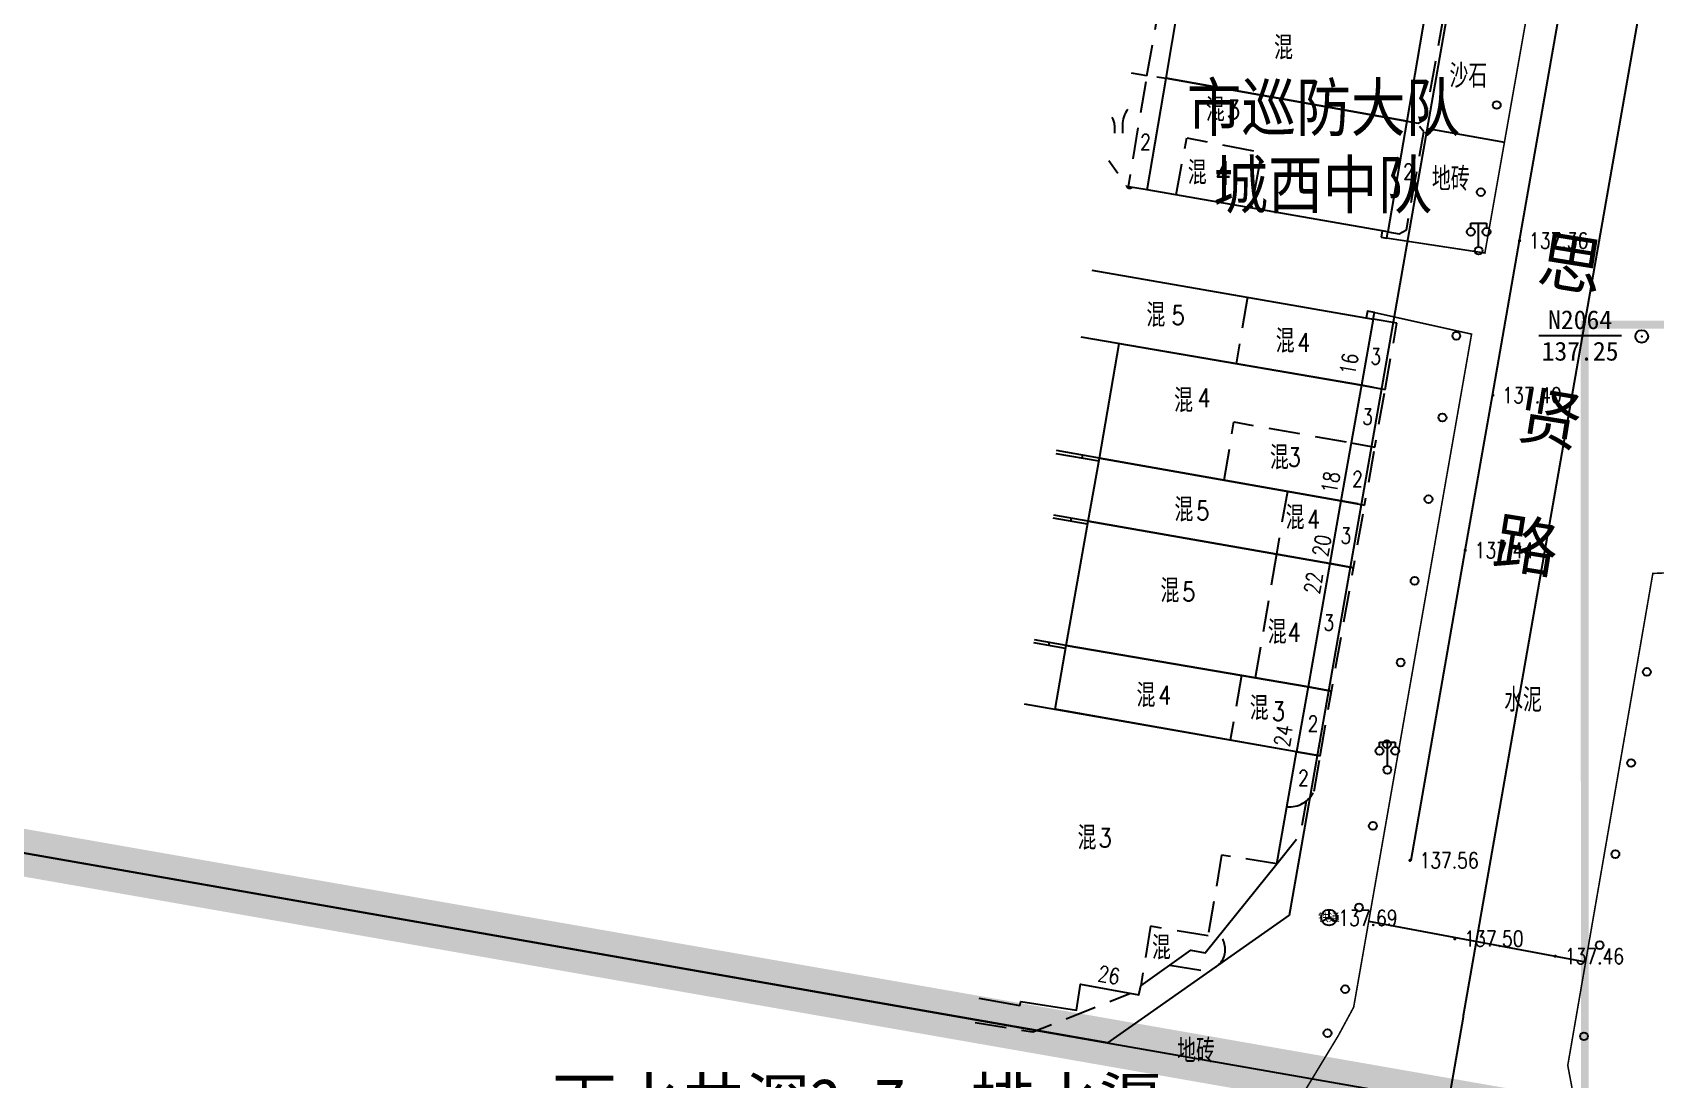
# Model space of a CAD drawing. Extents: x 529262 to 576451, y 2694391 to 2717535.
# Drawn here: x 563355.5 to 563458.7, y 2710849.6 to 2710916.1 of the extents above; entities that cross this region are included whole.
import ezdxf
from ezdxf.enums import TextEntityAlignment as Align
from ezdxf.xclip import XClip

# ---------------------------------------------------------------- set-up
doc = ezdxf.new("R2010")
doc.units = 0
doc.header["$XCLIPFRAME"] = 0
doc.linetypes.add('X5', pattern=[3, 2, -1])
doc.linetypes.add('X6', pattern=[2, 1, -1])
for name, color, linetype in [('COMPONENT', 8, 'Continuous'), ('DLDW', 8, 'Continuous'), ('DLSS', 4, 'Continuous'), ('GCD', 8, 'Continuous'), ('GXYZ', 8, 'Continuous'), ('JMD', 8, 'Continuous'), ('KZD', 8, 'Continuous'), ('PP-COM', 7, 'Continuous'), ('RD-中线', 40, 'Continuous'), ('RD-红线', 7, 'Continuous'), ('ZBTZ', 8, 'Continuous'), ('ZJ', 7, 'Continuous'), ('污水管径标注_W10-', 202, 'Continuous')]:
    doc.layers.add(name, color=color, linetype=linetype)
doc.layers.add('现状管道深度（物探资料）', color=2, linetype='Continuous', plot=False)
doc.styles.add('HZ', font='rs.shx', dxfattribs={"width": 0.8, "bigfont": 'hztxt.shx'})
doc.styles.get("Standard").update_dxf_attribs({"font": '', "height": 2.5, "bigfont": 'smfs.shx'})
doc.styles.add('宋体', font='', dxfattribs={"width": 0.75})
doc.styles.add('等线体', font='simhei.ttf')
doc.styles.get('Standard').set_extended_font_data('FangSong_GB2312')
doc.styles.get('宋体').set_extended_font_data('SimSun')
doc.linetypes.add('1161', pattern='A,0,[149,AAA.SHX,S=0.15,R=0,X=0,Y=0],-1.6', length=1.6)

# ---------------------------------------------------------------- blocks, each defined once
blk = doc.blocks.new('A$C19FD0107')
at = {"layer": 'RD-中线', "color": 8, "linetype": 'Continuous', "flags": 128}
blk.add_lwpolyline([(-7700.15, 15606.15), (-7604.06, 16159.91), (-7604.06, 16159.91), (-7596.39, 16204.1), (-7596.39, 16204.1), (-7583.8, 16276.68, 0.000297), (-7583.74, 16277.03), (-7578.34, 16308.34, -0.000153), (-7578.31, 16308.52), (-7563.37, 16394.93, -0.000362), (-7563.29, 16395.36), (-7551.51, 16462.95, -0.000187), (-7551.47, 16463.17), (-7534.02, 16562.75)], format="xyb", dxfattribs=at)
at = {"layer": 'RD-红线', "color": 8, "linetype": 'Continuous', "flags": 128}
blk.add_lwpolyline([(-7562.56, 16469.42), (-7550.14, 16540.29), (-7548.76, 16548.14)], dxfattribs=at)
at = {"layer": 'RD-红线', "color": 8}
blk.add_lwpolyline([(-7574.13, 16461.3), (-7678.42, 16479.55)], dxfattribs=at)
blk.add_lwpolyline([(-7574.13, 16461.3), (-7562.56, 16469.42, 0.414158)], format="xyb", dxfattribs=at)
blk = doc.blocks.new('GC200')
at = {"linetype": 'Continuous', "const_width": 0.2, "flags": 128}
blk.add_lwpolyline([(-0.1, 0, 1), (0.1, 0, 1)], format="xyb", close=True, dxfattribs=at)
blk = doc.blocks.new('gc170')
at = {"color": 8, "linetype": 'Continuous'}
blk.add_circle((0, 0), 0.5, dxfattribs=at)
blk = doc.blocks.new('gc097')
at = {"color": 8}
for p, q in [((-1, 2.9), (-1, 3.5)), ((-1, 3.5), (1, 3.5)), ((0, 0.5), (0, 3.5)), ((1, 3.5), (1, 2.9))]:
    blk.add_line(p, q, dxfattribs=at)
for centre in [(-1, 2.4), (1, 2.4), (0, 0)]:
    blk.add_circle(centre, 0.5, dxfattribs=at)
blk = doc.blocks.new('gc246')
at = {"color": 8}
for p, q in [((-0.5, 1), (-0.5, 0)), ((0.5, 1), (0.5, 0))]:
    blk.add_line(p, q, dxfattribs=at)
for centre, radius, start, end in [((3.4, 1.11), 2.91, 139.3312, 182.0887), ((-2.94, 0.81), 2.45, 4.3743, 29.0242)]:
    blk.add_arc(centre, radius, start, end, dxfattribs=at)
blk = doc.blocks.new('gc117')
at = {"color": 8}
blk.add_circle((0, 0), 0.8, dxfattribs=at)
blk.add_point((0, 0), dxfattribs=at)
blk = doc.blocks.new('gcbj0107')
for q in [(-0.87, -0.5), (0, 1), (0.87, -0.5)]:
    blk.add_line((0, 0), q)
blk.add_circle((0, 0), 1)

msp = doc.modelspace()

# ---------------------------------------------------------------- linework, layer by layer
at = {"const_width": 0.5}
msp.add_lwpolyline([(563606.548, 2710897.61), (563454.196, 2710897.56), (563454.418, 2710327.012), (563986.146, 2710327.13), (563986.081, 2710399.056), (564231.875, 2710399.045), (564231.655, 2710837.782), (563606.85, 2710834.954), (563606.548, 2710897.61)], dxfattribs=at)
at = {"layer": 'DLSS', "linetype": 'Continuous', "const_width": 0.1, "elevation": 136.796, "flags": 128}
msp.add_lwpolyline([(563438.878, 2710954.329, -0.3086876), (563452.618, 2710942.035, -0.0899716), (563453.216, 2710932.496), (563447.854, 2710902.123), (563441.62, 2710903.071)], format="xyb", dxfattribs=at)
at = {"layer": 'DLSS', "linetype": 'X6', "flags": 128}
for points in [[(563426.357, 2710913.383), (563424.799, 2710913.67)], [(563423.922, 2710908.014), (563425.033, 2710906.426)]]:
    msp.add_lwpolyline(points, dxfattribs=at)
msp.add_lwpolyline([(563425.033, 2710906.426), (563425.033, 2710906.426, 0.5882254), (563425.401, 2710906.296, 0.5882254)], format="xyb", dxfattribs=at)
at = {"layer": 'DLSS', "linetype": 'Continuous', "const_width": 0.1, "flags": 128}
for points, elevation in [([(563440.822, 2710898.338), (563447.006, 2710896.966), (563439.506, 2710854.165), (563438.532, 2710852.363)], 136.796), ([(563473.458, 2710833.694), (563464.331, 2710835.319), (563459.612, 2710838.43), (563454.906, 2710842.79), (563453.688, 2710847.48), (563453.126, 2710850.467), (563458.537, 2710881.745), (563465.664, 2710882.068)], 138.032), ([(563438.532, 2710852.363), (563435.319, 2710847.061), (563432.54, 2710844.44), (563429.041, 2710842.838), (563425.913, 2710842.145), (563414.023, 2710844.163)], 136.796)]:
    msp.add_lwpolyline(points, dxfattribs=dict(at, elevation=elevation))
at = {"layer": 'JMD', "linetype": 'Continuous'}
for p, q in [((563422.248, 2710889.267), (563422.213, 2710889.07)), ((563421.526, 2710885.264), (563421.491, 2710885.067)), ((563420.137, 2710877.366), (563420.102, 2710877.169))]:
    msp.add_line(p, q, dxfattribs=at)
at = {"layer": 'JMD', "linetype": 'X5', "flags": 128}
for points in [[(563426.357, 2710913.383), (563427.574, 2710920.263), (563428.717, 2710920.061)], [(563442.898, 2710910.499), (563443.605, 2710910.377), (563444.065, 2710910.637), (563445.178, 2710916.861), (563444.821, 2710917.211), (563444.053, 2710917.347)], [(563426.364, 2710906.138), (563425.178, 2710906.333), (563426.361, 2710913.407), (563427.58, 2710913.237)], [(563441.69, 2710903.468), (563442.397, 2710903.346), (563442.857, 2710903.606), (563443.97, 2710909.83), (563443.519, 2710910.388), (563442.898, 2710910.499)], [(563439.352, 2710890.055), (563440.86, 2710889.787), (563441.51, 2710893.444), (563440.002, 2710893.712)], [(563431.269, 2710887.676), (563431.892, 2710891.38), (563439.352, 2710890.055)], [(563438.697, 2710886.366), (563440.205, 2710886.098), (563440.86, 2710889.787)], [(563435.292, 2710886.967), (563434.59, 2710882.97)], [(563438, 2710882.371), (563439.495, 2710882.105), (563440.205, 2710886.098), (563438.697, 2710886.366)], [(563434.59, 2710882.97), (563433.238, 2710875.108)], [(563436.604, 2710874.529), (563438.101, 2710874.263), (563439.495, 2710882.105), (563438, 2710882.371)], [(563432.374, 2710875.257), (563431.652, 2710871.144)], [(563434.627, 2710863.284), (563436.134, 2710865.167), (563436.501, 2710867.287)], [(563415.423, 2710853.194), (563419.106, 2710852.59), (563425.31, 2710855.053)]]:
    msp.add_lwpolyline(points, dxfattribs=at)
at = {"layer": 'JMD', "linetype": 'Continuous', "flags": 128}
for points in [[(563428.717, 2710920.061), (563444.053, 2710917.347), (563442.898, 2710910.499), (563427.58, 2710913.237)], [(563427.58, 2710913.237), (563442.898, 2710910.499), (563441.69, 2710903.468), (563426.364, 2710906.138)], [(563441.248, 2710903.136), (563441.62, 2710903.071), (563441.69, 2710903.468), (563441.317, 2710903.533)], [(563424.596, 2710896.36), (563440.002, 2710893.712), (563438.697, 2710886.366), (563423.341, 2710889.075)], [(563423.341, 2710889.075), (563438.697, 2710886.366), (563438, 2710882.371), (563422.608, 2710885.073)], [(563422.608, 2710885.073), (563438, 2710882.371), (563436.604, 2710874.529), (563421.22, 2710877.175)], [(563421.22, 2710877.175), (563436.604, 2710874.529), (563435.86, 2710870.405), (563420.509, 2710873.121)]]:
    msp.add_lwpolyline(points, close=True, dxfattribs=at)
at = {"layer": 'JMD', "linetype": 'X5', "flags": 128}
for points, elevation in [([(563428.207, 2710905.82), (563428.889, 2710909.44), (563433.64, 2710908.515), (563433.01, 2710904.988)], -850.073), ([(563432.753, 2710899.311), (563432.027, 2710895.083)], -843.588)]:
    msp.add_lwpolyline(points, dxfattribs=dict(at, elevation=elevation))
at = {"layer": 'JMD', "linetype": 'Continuous', "flags": 128}
for points in [[(563422.84, 2710901.033), (563440.75, 2710897.921), (563440.002, 2710893.712), (563422.18, 2710896.775)], [(563423.341, 2710889.075), (563420.609, 2710889.556)], [(563423.306, 2710888.878), (563420.574, 2710889.359)], [(563422.573, 2710884.876), (563420.395, 2710885.26)], [(563422.608, 2710885.073), (563420.425, 2710885.457)], [(563421.185, 2710876.978), (563419.166, 2710877.334)], [(563421.22, 2710877.175), (563419.197, 2710877.531)], [(563415.662, 2710854.731), (563418.275, 2710854.283), (563418.328, 2710854.532), (563421.876, 2710853.979), (563422.127, 2710855.625), (563425.84, 2710854.958), (563425.957, 2710855.516), (563429.151, 2710857.794), (563430.062, 2710857.63), (563434.627, 2710863.284), (563435.86, 2710870.405), (563418.563, 2710873.442)]]:
    msp.add_lwpolyline(points, dxfattribs=at)
at = {"layer": 'JMD', "linetype": 'X5'}
for points in [[(563440.002, 2710893.712), (563441.51, 2710893.444), (563442.259, 2710897.66), (563440.75, 2710897.921)], [(563435.86, 2710870.405), (563437.369, 2710870.144), (563438.101, 2710874.263), (563436.604, 2710874.529)], [(563434.627, 2710863.284), (563431.108, 2710863.84), (563430.244, 2710858.693)], [(563430.244, 2710858.693), (563426.581, 2710859.307), (563425.957, 2710855.516)]]:
    msp.add_lwpolyline(points, dxfattribs=at)
at = {"layer": 'JMD', "linetype": 'Continuous', "elevation": -525.174, "flags": 128}
msp.add_lwpolyline([(563440.309, 2710897.998), (563440.75, 2710897.921), (563440.822, 2710898.338), (563440.381, 2710898.415)], close=True, dxfattribs=at)
at = {"layer": 'JMD', "linetype": 'X5', "elevation": -850.336}
msp.add_lwpolyline([(563435.255, 2710866.912, 0.3204447), (563436.983, 2710867.911), (563437.369, 2710870.144), (563435.86, 2710870.405)], format="xyb", dxfattribs=at)
at = {"layer": 'JMD', "linetype": 'X5', "flags": 128}
msp.add_lwpolyline([(563427.813, 2710856.84), (563429.958, 2710856.487, 0.6644826), (563430.973, 2710858.759, 0.6644826)], format="xyb", dxfattribs=at)
at = {"layer": 'KZD', "linetype": 'Continuous'}
msp.add_line((563451.285, 2710896.88, 137.252), (563456.535, 2710896.88, 137.252), dxfattribs=at)
at = {"layer": 'PP-COM'}
msp.add_line((563032.752, 2710920.339), (563537.175, 2710832.069), dxfattribs=at)
at = {"layer": 'PP-COM', "color": 8, "const_width": 3}
msp.add_lwpolyline([(563032.752, 2710920.339), (563591.044, 2710822.688), (563615.48, 2710946.262), (563044.443, 2711044.616), (563022.893, 2710922.063)], close=True, dxfattribs=at)
at = {"layer": 'ZBTZ', "linetype": '1161', "flags": 128}
for points in [[(563444.221, 2710910.04), (563449.099, 2710909.179)], [(563440.446, 2710859.641), (563454.25, 2710857.052)]]:
    msp.add_lwpolyline(points, dxfattribs=at)
at = {"layer": '污水管径标注_W10-'}
msp.add_lwpolyline([(563443.155, 2710863.511), (563446.606, 2710883.211), (563448.332, 2710893.061), (563450.058, 2710902.911), (563453.509, 2710922.611), (563456.96, 2710942.311), (563458.685, 2710952.161)], dxfattribs=at)

# ---------------------------------------------------------------- block references
at = {"layer": 'COMPONENT', "linetype": 'Continuous', "xscale": 0.5, "yscale": 0.5}
msp.add_blockref('gcbj0107', (563437.94, 2710859.865), dxfattribs=at)
at = {"layer": 'DLDW', "color": 252, "linetype": 'Continuous', "xscale": 0.5, "yscale": 0.5, "zscale": 0.5}
for p in [(563447.457, 2710902.269), (563441.649, 2710869.263)]:
    msp.add_blockref('gc097', p, dxfattribs=at)
at = {"layer": 'GCD', "linetype": 'Continuous'}
ref = msp.add_blockref('GC200', (563450.062, 2710902.914, 137.36), dxfattribs=dict(at, xscale=0.5, yscale=0.5, zscale=0.5))
ref.add_attrib('height', '137.36', dxfattribs={"linetype": 'Continuous', "height": 1, "style": 'HZ', "width": 0.8}).set_placement((563450.662, 2710902.914, 137.36), align=Align.MIDDLE_LEFT)
ref = msp.add_blockref('GC200', (563448.365, 2710893.08, 137.4), dxfattribs=dict(at, xscale=0.5, yscale=0.5, zscale=0.5))
ref.add_attrib('height', '137.40', dxfattribs={"linetype": 'Continuous', "height": 1, "style": 'HZ', "width": 0.8}).set_placement((563448.965, 2710893.08, 137.4), align=Align.MIDDLE_LEFT)
ref = msp.add_blockref('GC200', (563446.605, 2710883.223, 137.44), dxfattribs=dict(at, xscale=0.5, yscale=0.5, zscale=0.5))
ref.add_attrib('height', '137.44', dxfattribs={"linetype": 'Continuous', "height": 1, "style": 'HZ', "width": 0.8}).set_placement((563447.205, 2710883.223, 137.44), align=Align.MIDDLE_LEFT)
ref = msp.add_blockref('GC200', (563443.09, 2710863.5, 137.56), dxfattribs=dict(at, xscale=0.5, yscale=0.5, zscale=0.5))
ref.add_attrib('height', '137.56', dxfattribs={"linetype": 'Continuous', "height": 1, "style": 'HZ', "width": 0.8}).set_placement((563443.69, 2710863.5, 137.56), align=Align.MIDDLE_LEFT)
ref = msp.add_blockref('GC200', (563437.928, 2710859.84, 137.693), dxfattribs=dict(at, xscale=0.5, yscale=0.5, zscale=0.5))
ref.add_attrib('height', '137.69', dxfattribs={"linetype": 'Continuous', "height": 1, "style": 'HZ', "width": 0.8}).set_placement((563438.528, 2710859.84, 137.693), align=Align.MIDDLE_LEFT)
ref = msp.add_blockref('GC200', (563445.943, 2710858.517, 137.501), dxfattribs=dict(at, xscale=0.5, yscale=0.5, zscale=0.5))
ref.add_attrib('height', '137.50', dxfattribs={"linetype": 'Continuous', "height": 1, "style": 'HZ', "width": 0.8}).set_placement((563446.543, 2710858.517, 137.501), align=Align.MIDDLE_LEFT)
ref = msp.add_blockref('GC200', (563452.336, 2710857.407, 137.464), dxfattribs=dict(at, xscale=0.5, yscale=0.5, zscale=0.5))
ref.add_attrib('height', '137.46', dxfattribs={"linetype": 'Continuous', "height": 1, "style": 'HZ', "width": 0.8}).set_placement((563452.936, 2710857.407, 137.464), align=Align.MIDDLE_LEFT)
at = {"layer": 'KZD', "linetype": 'Continuous', "xscale": 0.5, "yscale": 0.5, "zscale": 0.5}
msp.add_blockref('gc117', (563457.831, 2710896.821, 137.252), dxfattribs=at)
at = {"layer": 'PP-COM'}
ref = msp.add_blockref('A$C19FD0107', (570997.993, 2694390.603), dxfattribs=at)
XClip(ref).set_block_clipping_path([(-9366.4383134884, 14428.6043910822), (-3328.4480743363, 17452.7484863754)])
at = {"layer": 'ZBTZ', "linetype": 'Continuous', "xscale": 0.5, "yscale": 0.5}
msp.add_blockref('gc246', (563424.55, 2710909.754), dxfattribs=at)
at = {"layer": 'ZBTZ', "linetype": 'Continuous'}
for p, xscale, yscale, zscale, rotation in [((563448.607, 2710911.533), 0.5000000001956683, 0.5000000001956683, 0.5000000001956683, 79.65239482486754), ((563447.596, 2710905.992), 0.5000000001956683, 0.5000000001956683, 0.5000000001956683, 79.65239482486754), ((563446.036, 2710896.854), 0.4999999999384949, 0.4999999999384949, 0.4999999999384949, 260.3383104119825), ((563445.152, 2710891.661), 0.4999999999384949, 0.4999999999384949, 0.4999999999384949, 260.3383104119825), ((563444.267, 2710886.468), 0.4999999999384949, 0.4999999999384949, 0.4999999999384949, 260.3383104119825), ((563443.383, 2710881.274), 0.4999999999384949, 0.4999999999384949, 0.4999999999384949, 260.3383104119825), ((563442.499, 2710876.081), 0.4999999999384949, 0.4999999999384949, 0.4999999999384949, 260.3383104119825), ((563458.156, 2710875.485), 0.5000000000194504, 0.5000000000194504, 0.5000000000194504, 260.2071506127187), ((563441.615, 2710870.888), 0.4999999999384949, 0.4999999999384949, 0.4999999999384949, 260.3383104119825), ((563457.156, 2710869.692), 0.5000000000194504, 0.5000000000194504, 0.5000000000194504, 260.2071506127187), ((563440.731, 2710865.695), 0.4999999999384949, 0.4999999999384949, 0.4999999999384949, 260.3383104119825), ((563456.156, 2710863.899), 0.5000000000194504, 0.5000000000194504, 0.5000000000194504, 260.2071506127187), ((563439.847, 2710860.501), 0.4999999999384949, 0.4999999999384949, 0.4999999999384949, 260.3383104119825), ((563455.156, 2710858.106), 0.5000000000194504, 0.5000000000194504, 0.5000000000194504, 260.2071506127187), ((563438.963, 2710855.308), 0.499999999938531, 0.499999999938531, 0.499999999938531, 68.09375162741532), ((563438.963, 2710855.308), 0.4999999999384949, 0.4999999999384949, 0.4999999999384949, 260.3383104119825), ((563437.839, 2710852.514, 137.299), 0.5000000000276439, 0.5000000000276439, 0.5000000000276439, 36.59552146557085), ((563454.156, 2710852.313), 0.500000000149678, 0.500000000149678, 0.500000000149678, 281.5170280538401)]:
    msp.add_blockref('gc170', p, dxfattribs=dict(at, xscale=xscale, yscale=yscale, zscale=zscale, rotation=rotation))

# ---------------------------------------------------------------- texts
at = {"layer": 'GXYZ', "linetype": 'Continuous', "style": '宋体'}
msp.add_text('铁通', height=0.5, dxfattribs=at).set_placement((563437.925, 2710859.886), align=Align.MIDDLE)
at = {"layer": 'JMD', "linetype": 'Continuous', "style": 'HZ', "width": 0.8}
for s, height, p in [('混', 1.5, (563435.643, 2710915.178)), ('混', 1.5, (563431.307, 2710911.232)), ('3', 1.2, (563432.273, 2710911.236)), ('混', 1.5, (563430.152, 2710907.232)), ('4', 1.5, (563431.721, 2710907.213)), ('混', 1.5, (563427.522, 2710898.173)), ('混', 1.5, (563435.749, 2710896.528)), ('4', 1.2, (563436.744, 2710896.435)), ('混', 1.5, (563429.284, 2710892.746)), ('4', 1.2, (563430.401, 2710892.91)), ('混', 1.5, (563435.38, 2710889.117)), ('3', 1.2, (563436.146, 2710889.139)), ('混', 1.5, (563429.305, 2710885.794)), ('混', 1.5, (563436.379, 2710885.3)), ('4', 1.2, (563437.374, 2710885.196)), ('混', 1.5, (563428.414, 2710880.644)), ('混', 1.5, (563435.241, 2710878.016)), ('4', 1.2, (563436.133, 2710878.007)), ('混', 1.5, (563426.893, 2710873.997)), ('4', 1.2, (563427.903, 2710874.008)), ('混', 1.5, (563434.095, 2710873.18)), ('混', 1.5, (563423.143, 2710864.931)), ('3', 1.2, (563424.11, 2710864.935)), ('混', 1.5, (563427.875, 2710857.951))]:
    msp.add_text(s, height=height, dxfattribs=at).set_placement(p, align=Align.MIDDLE_RIGHT)
for s, p in [('5', (563427.932, 2710898.157)), ('5', (563429.5, 2710885.733)), ('5', (563428.608, 2710880.584)), ('3', (563434.311, 2710872.973))]:
    msp.add_text(s, height=1.2, dxfattribs=at).set_placement(p, align=Align.MIDDLE_LEFT)
at = {"layer": 'KZD', "linetype": 'Continuous', "style": '等线体'}
for s, p in [('N2064', (563453.91, 2710897.88, 137.252)), ('137.25', (563453.91, 2710895.88, 137.252))]:
    msp.add_text(s, height=1.2, dxfattribs=at).set_placement(p, align=Align.MIDDLE_CENTER)
at = {"layer": 'ZJ', "color": 8, "linetype": 'Continuous'}
for s, height, style, width, p in [('沙石', 1.5, 'HZ', 0.8, (563446.802, 2710913.453)), ('市巡防大队', 3, '等线体', 0.85, (563437.589, 2710911.448)), ('2', 1, 'HZ', 0.8, (563426.265, 2710909.176)), ('城西中队', 3, '等线体', 0.85, (563437.536, 2710906.514)), ('2', 1, 'HZ', 0.8, (563442.991, 2710907.299)), ('地砖', 1.5, 'HZ', 0.8, (563445.684, 2710906.905)), ('3', 1, 'HZ', 0.8, (563440.909, 2710895.543)), ('3', 1, 'HZ', 0.8, (563440.388, 2710891.72)), ('2', 1, 'HZ', 0.8, (563439.752, 2710887.744)), ('3', 1, 'HZ', 0.8, (563439.009, 2710884.15)), ('3', 1, 'HZ', 0.8, (563437.925, 2710878.622)), ('水泥', 1.5, 'HZ', 0.8, (563450.28, 2710873.778)), ('2', 1, 'HZ', 0.8, (563436.925, 2710872.198)), ('2', 1, 'HZ', 0.8, (563436.315, 2710868.746)), ('地砖', 1.5, 'HZ', 0.8, (563429.475, 2710851.464))]:
    msp.add_text(s, height=height, dxfattribs=dict(at, style=style, width=width)).set_placement(p, align=Align.MIDDLE)
at = {"layer": 'ZJ', "color": 8, "linetype": 'Continuous', "style": '等线体'}
for s, p in [('思', (563453.343, 2710901.467, 136.958)), ('贤', (563451.985, 2710891.622, 136.958)), ('路', (563450.505, 2710883.592, 136.958))]:
    msp.add_text(s, height=3, rotation=350.9163, dxfattribs=at).set_placement(p, align=Align.MIDDLE)
at = {"layer": 'ZJ', "color": 8, "linetype": 'Continuous', "style": 'HZ', "width": 0.8}
for s, rotation, p in [('16', 80.14741, (563439.21, 2710895.068)), ('18', 80.14741, (563438.036, 2710887.536)), ('20', 80.14741, (563437.479, 2710883.519)), ('22', 80.14741, (563436.94, 2710881.149)), ('24', 80.14741, (563435.029, 2710871.433)), ('26', 349.91207, (563423.939, 2710856.205))]:
    msp.add_text(s, height=1, rotation=rotation, dxfattribs=at).set_placement(p, align=Align.MIDDLE)
at = {"layer": '现状管道深度（物探资料）', "color": 3}
msp.add_text('雨水井深2.7m,排水渠', height=3, dxfattribs=at).set_placement((563407.96, 2710848.125), align=Align.MIDDLE_CENTER)

doc.saveas('drawing.dxf')
